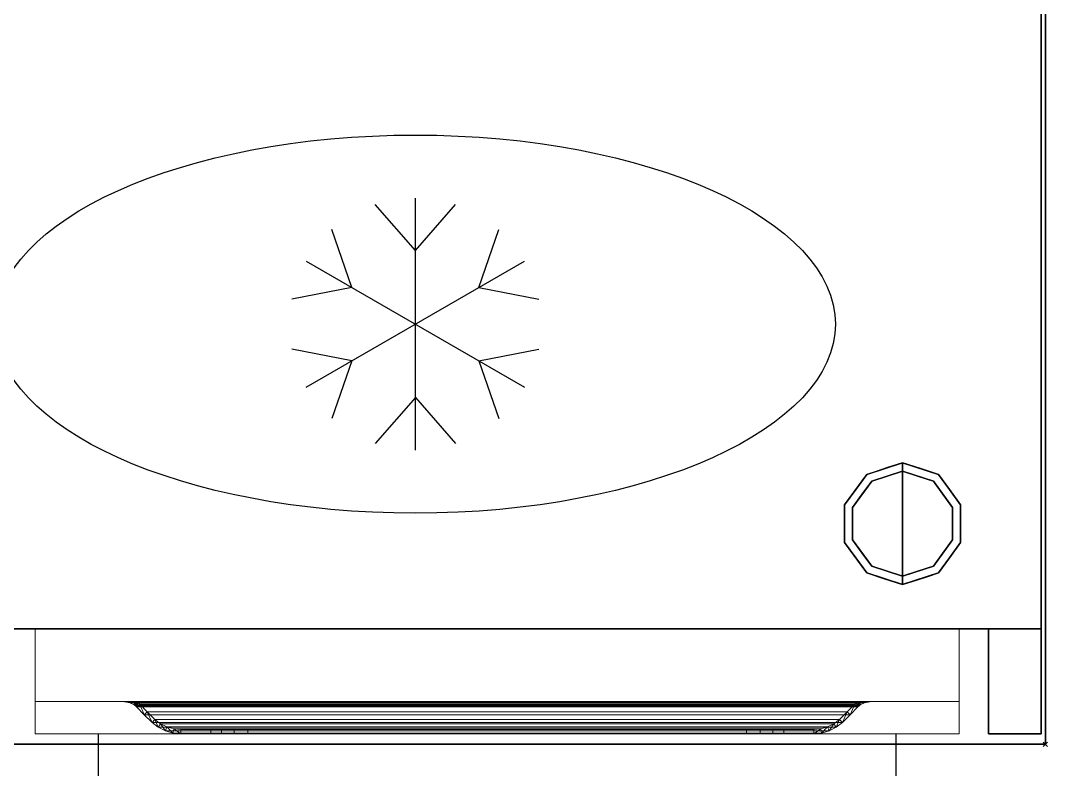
# Model space of a CAD drawing. Header units: millimetres. Extents: x -14 to 1662, y -1098 to 1.
# Drawn here: x 1173 to 1662, y -712 to -355.5 of the extents above; entities that cross this region are included whole.
import ezdxf

# ---------------------------------------------------------------- set-up
doc = ezdxf.new("R2010")
doc.units = ezdxf.units.MM
doc.header["$PDMODE"] = 3
doc.linetypes.add('NASCOSTA', pattern=[9.525, 6.35, -3.175])
for name, color, linetype in [('IQ_200_2D', 1, 'Continuous'), ('IQ_200_3D', 1, 'Continuous'), ('IQ_204_2D', 7, 'Continuous'), ('IQ_204_3D', 7, 'Continuous'), ('IQ_INS_3D', 3, 'Continuous')]:
    doc.layers.add(name, color=color, linetype=linetype)

# ---------------------------------------------------------------- blocks, each defined once
blk = doc.blocks.new('hpp_bh_2d')
at = {"layer": 'IQ_204_2D', "linetype": 'NASCOSTA', "ltscale": 10}
for p, q in [((30, 0), (30, -45)), ((410, -45), (410, 0)), ((0, -45), (0, -80)), ((440, -45), (0, -45)), ((440, -80), (440, -45)), ((0, -80), (440, -80)), ((30, -80), (30, -205)), ((410, -205), (410, -80)), ((0, -205), (0, -240)), ((440, -205), (0, -205)), ((0, -205), (0, -240)), ((440, -240), (440, -205)), ((440, -240), (440, -205)), ((0, -240), (440, -240))]:
    blk.add_line(p, q, dxfattribs=at)
blk = doc.blocks.new('hpp_bh_3d')
at = {"layer": 'IQ_200_3D', "lineweight": 9}
mesh = blk.add_polyface(dxfattribs=at)
corners = [(0, -50, 568.83), (0, -34.6, 626.33), (0, -34.6, 675), (0, 0, 675), (0, 0, 472.33), (0, -50, 472.33), (0, -50, 356.17), (0, -34.6, 413.66), (0, -34.6, 462.33), (0, 0, 462.33), (0, 0, 47), (0, -50, 47)]
mesh.append_faces([[corners[k] for k in face] for face in [(7, 9, 6)]], dxfattribs={"vtx0": -1, "vtx1": -1})
mesh.append_faces([[corners[k] for k in face] for face in [(10, 11, 6, 9), (7, 8, 9)]], dxfattribs={"vtx2": -1})
mesh.append_faces([[corners[k] for k in face] for face in [(4, 5, 0, 1), (1, 2, 3, 4)]], dxfattribs={"vtx3": -1})
mesh = blk.add_polyface(dxfattribs=at)
corners = [(440, -50, 472.33), (0, -50, 472.33), (0, 0, 472.33), (440, 0, 472.33)]
mesh.append_faces([[corners[k] for k in face] for face in [(0, 1, 2, 3)]])
mesh = blk.add_polyface(dxfattribs=at)
corners = [(440, 0, 472.33), (0, 0, 472.33), (0, 0, 675), (440, 0, 675)]
mesh.append_faces([[corners[k] for k in face] for face in [(0, 1, 2, 3)]])
mesh = blk.add_polyface(dxfattribs=at)
corners = [(440, 0, 675), (0, 0, 675), (0, -34.6, 675), (440, -34.6, 675)]
mesh.append_faces([[corners[k] for k in face] for face in [(0, 1, 2, 3)]])
mesh = blk.add_polyface(dxfattribs=at)
corners = [(440, -50, 47), (0, -50, 47), (0, 0, 47), (440, 0, 47)]
mesh.append_faces([[corners[k] for k in face] for face in [(0, 1, 2, 3)]])
mesh = blk.add_polyface(dxfattribs=at)
corners = [(440, 0, 47), (0, 0, 47), (0, 0, 462.33), (440, 0, 462.33)]
mesh.append_faces([[corners[k] for k in face] for face in [(0, 1, 2, 3)]])
mesh = blk.add_polyface(dxfattribs=at)
corners = [(440, 0, 462.33), (0, 0, 462.33), (0, -34.6, 462.33), (440, -34.6, 462.33)]
mesh.append_faces([[corners[k] for k in face] for face in [(0, 1, 2, 3)]])
mesh = blk.add_polyface(dxfattribs=at)
corners = [(440, -50, 568.83), (440, -50, 472.33), (440, 0, 472.33), (440, 0, 675), (440, -34.6, 675), (440, -34.6, 626.33), (440, -50, 356.17), (440, -50, 47), (440, 0, 47), (440, 0, 462.33), (440, -34.6, 462.33), (440, -34.6, 413.66)]
mesh.append_faces([[corners[k] for k in face] for face in [(9, 11, 6)]], dxfattribs={"vtx0": -1, "vtx2": -1})
mesh.append_faces([[corners[k] for k in face] for face in [(3, 4, 5, 2), (0, 1, 2, 5), (9, 10, 11)]], dxfattribs={"vtx2": -1})
mesh.append_faces([[corners[k] for k in face] for face in [(6, 7, 8, 9)]], dxfattribs={"vtx3": -1})
mesh = blk.add_polyface(dxfattribs=at)
corners = [(440, -34.6, 626.33), (0, -34.6, 626.33), (0, -50, 568.83), (440, -50, 568.83)]
mesh.append_faces([[corners[k] for k in face] for face in [(0, 1, 2, 3)]])
mesh = blk.add_polyface(dxfattribs=at)
corners = [(440, -34.6, 413.66), (0, -34.6, 413.66), (0, -50, 356.17), (440, -50, 356.17)]
mesh.append_faces([[corners[k] for k in face] for face in [(0, 1, 2, 3)]])
mesh = blk.add_polyface(dxfattribs=at)
corners = [(440, -34.6, 626.33), (440, -34.6, 675), (0, -34.6, 675), (0, -34.6, 626.33), (48.27, -34.6, 656.6), (47.14, -34.6, 657.73), (44.96, -34.6, 659.62), (42.53, -34.6, 661.17), (39.91, -34.6, 662.35), (400.09, -34.6, 662.35), (397.47, -34.6, 661.17), (395.04, -34.6, 659.62), (392.86, -34.6, 657.73), (391.73, -34.6, 656.6)]
mesh.append_faces([[corners[k] for k in face] for face in [(12, 9, 10, 11)]], dxfattribs={"vtx0": -1})
mesh.append_faces([[corners[k] for k in face] for face in [(13, 0, 9, 12)]], dxfattribs={"vtx0": -1, "vtx1": -1, "vtx2": -1})
mesh.append_faces([[corners[k] for k in face] for face in [(8, 3, 4, 5)]], dxfattribs={"vtx0": -1, "vtx1": -1, "vtx3": -1})
mesh.append_faces([[corners[k] for k in face] for face in [(0, 13, 4, 3), (9, 0, 1)]], dxfattribs={"vtx0": -1, "vtx2": -1})
mesh.append_faces([[corners[k] for k in face] for face in [(2, 3, 8)]], dxfattribs={"vtx1": -1, "vtx2": -1})
mesh.append_faces([[corners[k] for k in face] for face in [(1, 2, 8, 9)]], dxfattribs={"vtx1": -1, "vtx3": -1})
mesh.append_faces([[corners[k] for k in face] for face in [(5, 6, 7, 8)]], dxfattribs={"vtx3": -1})
mesh = blk.add_polyface(dxfattribs=at)
corners = [(440, -34.6, 413.66), (440, -34.6, 462.33), (0, -34.6, 462.33), (0, -34.6, 413.66), (48.27, -34.6, 443.93), (47.14, -34.6, 445.06), (44.96, -34.6, 446.95), (42.53, -34.6, 448.5), (39.91, -34.6, 449.69), (400.09, -34.6, 449.69), (397.47, -34.6, 448.5), (395.04, -34.6, 446.95), (392.86, -34.6, 445.06), (391.73, -34.6, 443.93)]
mesh.append_faces([[corners[k] for k in face] for face in [(12, 9, 10, 11)]], dxfattribs={"vtx0": -1})
mesh.append_faces([[corners[k] for k in face] for face in [(13, 0, 9, 12)]], dxfattribs={"vtx0": -1, "vtx1": -1, "vtx2": -1})
mesh.append_faces([[corners[k] for k in face] for face in [(8, 3, 4, 5)]], dxfattribs={"vtx0": -1, "vtx1": -1, "vtx3": -1})
mesh.append_faces([[corners[k] for k in face] for face in [(0, 13, 4, 3), (9, 0, 1)]], dxfattribs={"vtx0": -1, "vtx2": -1})
mesh.append_faces([[corners[k] for k in face] for face in [(2, 3, 8)]], dxfattribs={"vtx1": -1, "vtx2": -1})
mesh.append_faces([[corners[k] for k in face] for face in [(1, 2, 8, 9)]], dxfattribs={"vtx1": -1, "vtx3": -1})
mesh.append_faces([[corners[k] for k in face] for face in [(5, 6, 7, 8)]], dxfattribs={"vtx3": -1})
mesh = blk.add_polyface(dxfattribs=at)
corners = [(39.91, -34.6, 662.35), (42.53, -34.6, 661.17), (44.96, -34.6, 659.62), (47.14, -34.6, 657.73), (47.14, -36.25, 657.73), (45.05, -35.22, 659.55), (42.6, -34.74, 661.13), (47.14, -35.09, 657.73), (41, -34.66, 661.86), (41.02, -34.6, 661.85)]
mesh.append_faces([[corners[k] for k in face] for face in [(7, 2, 3)]], dxfattribs={"vtx0": -1})
mesh.append_faces([[corners[k] for k in face] for face in [(5, 2, 7)]], dxfattribs={"vtx0": -1, "vtx1": -1, "vtx2": -1})
mesh.append_faces([[corners[k] for k in face] for face in [(6, 1, 2), (1, 6, 8)]], dxfattribs={"vtx0": -1, "vtx2": -1})
mesh.append_faces([[corners[k] for k in face] for face in [(5, 6, 2), (9, 1, 8)]], dxfattribs={"vtx1": -1, "vtx2": -1})
mesh.append_faces([[corners[k] for k in face] for face in [(8, 0, 9), (7, 4, 5)]], dxfattribs={"vtx2": -1})
mesh = blk.add_polyface(dxfattribs=at)
corners = [(48.27, -37.26, 656.6), (391.73, -37.26, 656.6), (392.27, -36.73, 657.14), (392.86, -36.25, 657.73), (394.95, -35.22, 659.55), (397.4, -34.74, 661.13), (400.09, -34.6, 662.35), (39.91, -34.6, 662.35), (42.6, -34.74, 661.13), (45.05, -35.22, 659.55), (47.14, -36.25, 657.73), (47.73, -36.73, 657.14)]
mesh.append_faces([[corners[k] for k in face] for face in [(8, 5, 6, 7)]], dxfattribs={"vtx0": -1})
mesh.append_faces([[corners[k] for k in face] for face in [(9, 4, 5, 8), (4, 9, 10, 3), (11, 2, 3, 10)]], dxfattribs={"vtx0": -1, "vtx2": -1})
mesh.append_faces([[corners[k] for k in face] for face in [(0, 1, 2, 11)]], dxfattribs={"vtx2": -1})
mesh = blk.add_polyface(dxfattribs=at)
corners = [(48.27, -37.26, 443.93), (391.73, -37.26, 443.93), (392.27, -36.73, 444.47), (392.86, -36.25, 445.06), (394.95, -35.22, 446.88), (397.4, -34.74, 448.46), (400.09, -34.6, 449.69), (39.91, -34.6, 449.69), (42.6, -34.74, 448.46), (45.05, -35.22, 446.88), (47.14, -36.25, 445.06), (47.73, -36.73, 444.47)]
mesh.append_faces([[corners[k] for k in face] for face in [(8, 5, 6, 7)]], dxfattribs={"vtx0": -1})
mesh.append_faces([[corners[k] for k in face] for face in [(9, 4, 5, 8), (4, 9, 10, 3), (11, 2, 3, 10)]], dxfattribs={"vtx0": -1, "vtx2": -1})
mesh.append_faces([[corners[k] for k in face] for face in [(0, 1, 2, 11)]], dxfattribs={"vtx2": -1})
mesh = blk.add_polyface(dxfattribs=at)
corners = [(39.91, -34.6, 449.69), (42.53, -34.6, 448.5), (44.96, -34.6, 446.95), (47.14, -34.6, 445.06), (47.14, -36.25, 445.06), (45.05, -35.22, 446.88), (42.6, -34.74, 448.46), (47.14, -35.09, 445.06), (41, -34.66, 449.19), (41.02, -34.6, 449.18)]
mesh.append_faces([[corners[k] for k in face] for face in [(7, 2, 3)]], dxfattribs={"vtx0": -1})
mesh.append_faces([[corners[k] for k in face] for face in [(5, 2, 7)]], dxfattribs={"vtx0": -1, "vtx1": -1, "vtx2": -1})
mesh.append_faces([[corners[k] for k in face] for face in [(6, 1, 2), (1, 6, 8)]], dxfattribs={"vtx0": -1, "vtx2": -1})
mesh.append_faces([[corners[k] for k in face] for face in [(5, 6, 2), (9, 1, 8)]], dxfattribs={"vtx1": -1, "vtx2": -1})
mesh.append_faces([[corners[k] for k in face] for face in [(8, 0, 9), (7, 4, 5)]], dxfattribs={"vtx2": -1})
mesh = blk.add_polyface(dxfattribs=at)
corners = [(47.14, -34.6, 657.73), (48.27, -34.6, 656.6), (49.03, -35.21, 655.84), (49.73, -35.89, 655.14), (53.3, -39.59, 651.57), (57, -43.16, 647.87), (59.67, -45.22, 645.2), (62.68, -46.75, 642.19), (65.92, -47.68, 638.95), (69.28, -48, 635.59), (83.58, -48, 621.29), (83.58, -50, 621.29), (69.28, -50, 635.59), (65.55, -49.65, 639.32), (61.95, -48.61, 642.92), (58.6, -46.91, 646.27), (55.64, -44.62, 649.23), (51.89, -41.01, 652.98), (48.27, -37.26, 656.6), (47.73, -36.73, 657.14), (47.14, -36.25, 657.73)]
mesh.append_faces([[corners[k] for k in face] for face in [(13, 8, 12), (15, 6, 14), (7, 14, 6), (18, 3, 17), (2, 19, 1)]], dxfattribs={"vtx0": -1, "vtx1": -1})
mesh.append_faces([[corners[k] for k in face] for face in [(12, 8, 9), (7, 13, 14), (2, 18, 19), (1, 19, 20)]], dxfattribs={"vtx0": -1, "vtx2": -1})
mesh.append_faces([[corners[k] for k in face] for face in [(5, 6, 15), (7, 8, 13), (4, 5, 16), (15, 16, 5), (3, 4, 17), (16, 17, 4), (2, 3, 18)]], dxfattribs={"vtx1": -1, "vtx2": -1})
mesh.append_faces([[corners[k] for k in face] for face in [(10, 11, 12, 9), (20, 0, 1)]], dxfattribs={"vtx2": -1})
mesh = blk.add_polyface(dxfattribs=at)
corners = [(47.14, -34.6, 445.06), (48.27, -34.6, 443.93), (49.03, -35.21, 443.17), (49.73, -35.89, 442.47), (53.3, -39.59, 438.9), (57, -43.16, 435.2), (59.67, -45.22, 432.53), (62.68, -46.75, 429.52), (65.92, -47.68, 426.28), (69.28, -48, 422.92), (83.58, -48, 408.62), (83.58, -50, 408.62), (69.28, -50, 422.92), (65.55, -49.65, 426.66), (61.95, -48.61, 430.26), (58.6, -46.91, 433.6), (55.64, -44.62, 436.57), (51.89, -41.01, 440.31), (48.27, -37.26, 443.93), (47.73, -36.73, 444.47), (47.14, -36.25, 445.06)]
mesh.append_faces([[corners[k] for k in face] for face in [(13, 8, 12), (15, 6, 14), (7, 14, 6), (2, 19, 1)]], dxfattribs={"vtx0": -1, "vtx1": -1})
mesh.append_faces([[corners[k] for k in face] for face in [(12, 8, 9), (7, 13, 14), (3, 17, 18, 2), (2, 18, 19), (1, 19, 20)]], dxfattribs={"vtx0": -1, "vtx2": -1})
mesh.append_faces([[corners[k] for k in face] for face in [(5, 6, 15), (7, 8, 13), (15, 16, 5), (3, 4, 17)]], dxfattribs={"vtx1": -1, "vtx2": -1})
mesh.append_faces([[corners[k] for k in face] for face in [(4, 5, 16, 17)]], dxfattribs={"vtx1": -1, "vtx3": -1})
mesh.append_faces([[corners[k] for k in face] for face in [(10, 11, 12, 9), (20, 0, 1)]], dxfattribs={"vtx2": -1})
mesh = blk.add_polyface(dxfattribs=at)
corners = [(390.27, -35.89, 655.14), (49.73, -35.89, 655.14), (49.03, -35.21, 655.84), (48.27, -34.6, 656.6), (391.73, -34.6, 656.6), (390.97, -35.21, 655.84)]
mesh.append_faces([[corners[k] for k in face] for face in [(0, 1, 2, 5), (3, 4, 5, 2)]], dxfattribs={"vtx2": -1})
mesh = blk.add_polyface(dxfattribs=at)
corners = [(390.27, -35.89, 442.47), (49.73, -35.89, 442.47), (49.03, -35.21, 443.17), (48.27, -34.6, 443.93), (391.73, -34.6, 443.93), (390.97, -35.21, 443.17)]
mesh.append_faces([[corners[k] for k in face] for face in [(0, 1, 2, 5), (3, 4, 5, 2)]], dxfattribs={"vtx2": -1})
mesh = blk.add_polyface(dxfattribs=at)
corners = [(391.73, -37.26, 656.6), (48.27, -37.26, 656.6), (51.89, -41.01, 652.98), (55.64, -44.62, 649.23), (384.36, -44.62, 649.23), (388.11, -41.01, 652.98)]
mesh.append_faces([[corners[k] for k in face] for face in [(0, 1, 2, 5), (3, 4, 5, 2)]], dxfattribs={"vtx2": -1})
mesh = blk.add_polyface(dxfattribs=at)
corners = [(391.73, -37.26, 443.93), (48.27, -37.26, 443.93), (51.89, -41.01, 440.31), (55.64, -44.62, 436.57), (384.36, -44.62, 436.57), (388.11, -41.01, 440.31)]
mesh.append_faces([[corners[k] for k in face] for face in [(0, 1, 2, 5), (3, 4, 5, 2)]], dxfattribs={"vtx2": -1})
mesh = blk.add_polyface(dxfattribs=at)
corners = [(383, -43.16, 647.87), (57, -43.16, 647.87), (53.3, -39.59, 651.57), (49.73, -35.89, 655.14), (390.27, -35.89, 655.14), (386.7, -39.59, 651.57)]
mesh.append_faces([[corners[k] for k in face] for face in [(0, 1, 2, 5), (3, 4, 5, 2)]], dxfattribs={"vtx2": -1})
mesh = blk.add_polyface(dxfattribs=at)
corners = [(383, -43.16, 435.2), (57, -43.16, 435.2), (53.3, -39.59, 438.9), (49.73, -35.89, 442.47), (390.27, -35.89, 442.47), (386.7, -39.59, 438.9)]
mesh.append_faces([[corners[k] for k in face] for face in [(0, 1, 2, 5), (3, 4, 5, 2)]], dxfattribs={"vtx2": -1})
mesh = blk.add_polyface(dxfattribs=at)
corners = [(391.73, -34.6, 656.6), (392.86, -34.6, 657.73), (392.86, -36.25, 657.73), (392.27, -36.73, 657.14), (391.73, -37.26, 656.6), (388.11, -41.01, 652.98), (384.36, -44.62, 649.23), (381.4, -46.91, 646.27), (378.05, -48.61, 642.92), (374.45, -49.65, 639.32), (370.72, -50, 635.59), (356.42, -50, 621.29), (356.42, -48, 621.29), (370.72, -48, 635.59), (374.08, -47.68, 638.95), (377.32, -46.75, 642.19), (380.33, -45.22, 645.2), (383, -43.16, 647.87), (386.7, -39.59, 651.57), (390.27, -35.89, 655.14), (390.97, -35.21, 655.84)]
mesh.append_faces([[corners[k] for k in face] for face in [(17, 7, 16), (3, 0, 2), (0, 3, 20), (18, 6, 17), (7, 17, 6)]], dxfattribs={"vtx0": -1, "vtx1": -1})
mesh.append_faces([[corners[k] for k in face] for face in [(15, 8, 9), (8, 15, 16), (10, 13, 14), (14, 9, 10), (19, 4, 5)]], dxfattribs={"vtx0": -1, "vtx2": -1})
mesh.append_faces([[corners[k] for k in face] for face in [(7, 8, 16), (14, 15, 9), (3, 4, 20), (5, 6, 18), (18, 19, 5), (19, 20, 4)]], dxfattribs={"vtx1": -1, "vtx2": -1})
mesh.append_faces([[corners[k] for k in face] for face in [(0, 1, 2)]], dxfattribs={"vtx2": -1})
mesh.append_faces([[corners[k] for k in face] for face in [(10, 11, 12, 13)]], dxfattribs={"vtx3": -1})
mesh = blk.add_polyface(dxfattribs=at)
corners = [(391.73, -34.6, 443.93), (392.86, -34.6, 445.06), (392.86, -36.25, 445.06), (392.27, -36.73, 444.47), (391.73, -37.26, 443.93), (388.11, -41.01, 440.31), (384.36, -44.62, 436.57), (381.4, -46.91, 433.6), (378.05, -48.61, 430.26), (374.45, -49.65, 426.66), (370.72, -50, 422.92), (356.42, -50, 408.62), (356.42, -48, 408.62), (370.72, -48, 422.92), (374.08, -47.68, 426.28), (377.32, -46.75, 429.52), (380.33, -45.22, 432.53), (383, -43.16, 435.2), (386.7, -39.59, 438.9), (390.27, -35.89, 442.47), (390.97, -35.21, 443.17)]
mesh.append_faces([[corners[k] for k in face] for face in [(17, 7, 16), (3, 0, 2), (0, 3, 20), (7, 17, 6)]], dxfattribs={"vtx0": -1, "vtx1": -1})
mesh.append_faces([[corners[k] for k in face] for face in [(15, 8, 9), (8, 15, 16), (10, 13, 14), (14, 9, 10), (6, 17, 18, 5)]], dxfattribs={"vtx0": -1, "vtx2": -1})
mesh.append_faces([[corners[k] for k in face] for face in [(7, 8, 16), (14, 15, 9), (3, 4, 20), (18, 19, 5)]], dxfattribs={"vtx1": -1, "vtx2": -1})
mesh.append_faces([[corners[k] for k in face] for face in [(4, 5, 19, 20)]], dxfattribs={"vtx1": -1, "vtx3": -1})
mesh.append_faces([[corners[k] for k in face] for face in [(0, 1, 2)]], dxfattribs={"vtx2": -1})
mesh.append_faces([[corners[k] for k in face] for face in [(10, 11, 12, 13)]], dxfattribs={"vtx3": -1})
mesh = blk.add_polyface(dxfattribs=at)
corners = [(392.86, -34.6, 657.73), (395.04, -34.6, 659.62), (397.47, -34.6, 661.17), (400.09, -34.6, 662.35), (397.4, -34.74, 661.13), (394.95, -35.22, 659.55), (392.86, -36.25, 657.73), (399, -34.66, 661.86), (392.86, -35.09, 657.73), (398.98, -34.6, 661.85)]
mesh.append_faces([[corners[k] for k in face] for face in [(1, 8, 0), (8, 5, 6)]], dxfattribs={"vtx0": -1})
mesh.append_faces([[corners[k] for k in face] for face in [(5, 8, 1)]], dxfattribs={"vtx0": -1, "vtx1": -1, "vtx2": -1})
mesh.append_faces([[corners[k] for k in face] for face in [(7, 2, 9)]], dxfattribs={"vtx0": -1, "vtx2": -1})
mesh.append_faces([[corners[k] for k in face] for face in [(1, 2, 4), (7, 4, 2), (4, 5, 1)]], dxfattribs={"vtx1": -1, "vtx2": -1})
mesh.append_faces([[corners[k] for k in face] for face in [(9, 3, 7)]], dxfattribs={"vtx2": -1})
mesh = blk.add_polyface(dxfattribs=at)
corners = [(392.86, -34.6, 445.06), (395.04, -34.6, 446.95), (397.47, -34.6, 448.5), (400.09, -34.6, 449.69), (397.4, -34.74, 448.46), (394.95, -35.22, 446.88), (392.86, -36.25, 445.06), (399, -34.66, 449.19), (392.86, -35.09, 445.06), (398.98, -34.6, 449.18)]
mesh.append_faces([[corners[k] for k in face] for face in [(1, 8, 0), (8, 5, 6)]], dxfattribs={"vtx0": -1})
mesh.append_faces([[corners[k] for k in face] for face in [(5, 8, 1)]], dxfattribs={"vtx0": -1, "vtx1": -1, "vtx2": -1})
mesh.append_faces([[corners[k] for k in face] for face in [(7, 2, 9)]], dxfattribs={"vtx0": -1, "vtx2": -1})
mesh.append_faces([[corners[k] for k in face] for face in [(1, 2, 4), (7, 4, 2), (4, 5, 1)]], dxfattribs={"vtx1": -1, "vtx2": -1})
mesh.append_faces([[corners[k] for k in face] for face in [(9, 3, 7)]], dxfattribs={"vtx2": -1})
mesh = blk.add_polyface(dxfattribs=at)
corners = [(370.72, -48, 635.59), (69.28, -48, 635.59), (65.92, -47.68, 638.95), (62.68, -46.75, 642.19), (59.67, -45.22, 645.2), (57, -43.16, 647.87), (383, -43.16, 647.87), (380.33, -45.22, 645.2), (377.32, -46.75, 642.19), (374.08, -47.68, 638.95)]
mesh.append_faces([[corners[k] for k in face] for face in [(2, 9, 0, 1)]], dxfattribs={"vtx0": -1})
mesh.append_faces([[corners[k] for k in face] for face in [(9, 2, 3, 8), (4, 7, 8, 3)]], dxfattribs={"vtx0": -1, "vtx2": -1})
mesh.append_faces([[corners[k] for k in face] for face in [(5, 6, 7, 4)]], dxfattribs={"vtx2": -1})
mesh = blk.add_polyface(dxfattribs=at)
corners = [(370.72, -48, 422.92), (69.28, -48, 422.92), (65.92, -47.68, 426.28), (62.68, -46.75, 429.52), (59.67, -45.22, 432.53), (57, -43.16, 435.2), (383, -43.16, 435.2), (380.33, -45.22, 432.53), (377.32, -46.75, 429.52), (374.08, -47.68, 426.28)]
mesh.append_faces([[corners[k] for k in face] for face in [(2, 9, 0, 1)]], dxfattribs={"vtx0": -1})
mesh.append_faces([[corners[k] for k in face] for face in [(9, 2, 3, 8), (4, 7, 8, 3)]], dxfattribs={"vtx0": -1, "vtx2": -1})
mesh.append_faces([[corners[k] for k in face] for face in [(5, 6, 7, 4)]], dxfattribs={"vtx2": -1})
mesh = blk.add_polyface(dxfattribs=at)
corners = [(384.36, -44.62, 649.23), (55.64, -44.62, 649.23), (58.6, -46.91, 646.27), (61.95, -48.61, 642.92), (65.55, -49.65, 639.32), (69.28, -50, 635.59), (370.72, -50, 635.59), (374.45, -49.65, 639.32), (378.05, -48.61, 642.92), (381.4, -46.91, 646.27)]
mesh.append_faces([[corners[k] for k in face] for face in [(7, 4, 5, 6)]], dxfattribs={"vtx0": -1})
mesh.append_faces([[corners[k] for k in face] for face in [(9, 2, 3, 8), (4, 7, 8, 3)]], dxfattribs={"vtx0": -1, "vtx2": -1})
mesh.append_faces([[corners[k] for k in face] for face in [(0, 1, 2, 9)]], dxfattribs={"vtx2": -1})
mesh = blk.add_polyface(dxfattribs=at)
corners = [(384.36, -44.62, 436.57), (55.64, -44.62, 436.57), (58.6, -46.91, 433.6), (61.95, -48.61, 430.26), (65.55, -49.65, 426.66), (69.28, -50, 422.92), (370.72, -50, 422.92), (374.45, -49.65, 426.66), (378.05, -48.61, 430.26), (381.4, -46.91, 433.6)]
mesh.append_faces([[corners[k] for k in face] for face in [(7, 4, 5, 6)]], dxfattribs={"vtx0": -1})
mesh.append_faces([[corners[k] for k in face] for face in [(9, 2, 3, 8), (4, 7, 8, 3)]], dxfattribs={"vtx0": -1, "vtx2": -1})
mesh.append_faces([[corners[k] for k in face] for face in [(0, 1, 2, 9)]], dxfattribs={"vtx2": -1})
mesh = blk.add_polyface(dxfattribs=at)
corners = [(338.74, -48, 613.97), (101.26, -48, 613.97), (94.79, -48, 614.82), (88.76, -48, 617.32), (83.58, -48, 621.29), (69.28, -48, 635.59), (370.72, -48, 635.59), (356.42, -48, 621.29), (351.24, -48, 617.32), (345.21, -48, 614.82)]
mesh.append_faces([[corners[k] for k in face] for face in [(4, 2, 3)]], dxfattribs={"vtx0": -1})
mesh.append_faces([[corners[k] for k in face] for face in [(1, 5, 0)]], dxfattribs={"vtx0": -1, "vtx1": -1})
mesh.append_faces([[corners[k] for k in face] for face in [(6, 7, 0, 5)]], dxfattribs={"vtx1": -1, "vtx2": -1})
mesh.append_faces([[corners[k] for k in face] for face in [(1, 2, 4, 5)]], dxfattribs={"vtx1": -1, "vtx3": -1})
mesh.append_faces([[corners[k] for k in face] for face in [(8, 9, 0, 7)]], dxfattribs={"vtx2": -1})
mesh = blk.add_polyface(dxfattribs=at)
corners = [(338.74, -48, 401.3), (101.26, -48, 401.3), (94.79, -48, 402.15), (88.76, -48, 404.65), (83.58, -48, 408.62), (69.28, -48, 422.92), (370.72, -48, 422.92), (356.42, -48, 408.62), (351.24, -48, 404.65), (345.21, -48, 402.15)]
mesh.append_faces([[corners[k] for k in face] for face in [(4, 2, 3)]], dxfattribs={"vtx0": -1})
mesh.append_faces([[corners[k] for k in face] for face in [(1, 5, 0)]], dxfattribs={"vtx0": -1, "vtx1": -1})
mesh.append_faces([[corners[k] for k in face] for face in [(6, 7, 0, 5)]], dxfattribs={"vtx1": -1, "vtx2": -1})
mesh.append_faces([[corners[k] for k in face] for face in [(1, 2, 4, 5)]], dxfattribs={"vtx1": -1, "vtx3": -1})
mesh.append_faces([[corners[k] for k in face] for face in [(8, 9, 0, 7)]], dxfattribs={"vtx2": -1})
mesh = blk.add_polyface(dxfattribs=at)
corners = [(83.58, -50, 621.29), (83.58, -48, 621.29), (88.76, -48, 617.32), (94.79, -48, 614.82), (101.26, -48, 613.97), (101.26, -50, 613.97), (94.79, -50, 614.82), (88.76, -50, 617.32)]
mesh.append_faces([[corners[k] for k in face] for face in [(2, 7, 0, 1)]], dxfattribs={"vtx0": -1})
mesh.append_faces([[corners[k] for k in face] for face in [(3, 6, 7, 2)]], dxfattribs={"vtx0": -1, "vtx2": -1})
mesh.append_faces([[corners[k] for k in face] for face in [(4, 5, 6, 3)]], dxfattribs={"vtx2": -1})
mesh = blk.add_polyface(dxfattribs=at)
corners = [(83.58, -50, 408.62), (83.58, -48, 408.62), (88.76, -48, 404.65), (94.79, -48, 402.15), (101.26, -48, 401.3), (101.26, -50, 401.3), (94.79, -50, 402.15), (88.76, -50, 404.65)]
mesh.append_faces([[corners[k] for k in face] for face in [(2, 7, 0, 1)]], dxfattribs={"vtx0": -1})
mesh.append_faces([[corners[k] for k in face] for face in [(3, 6, 7, 2)]], dxfattribs={"vtx0": -1, "vtx2": -1})
mesh.append_faces([[corners[k] for k in face] for face in [(4, 5, 6, 3)]], dxfattribs={"vtx2": -1})
mesh = blk.add_polyface(dxfattribs=at)
corners = [(338.74, -48, 613.97), (338.74, -50, 613.97), (101.26, -50, 613.97), (101.26, -48, 613.97)]
mesh.append_faces([[corners[k] for k in face] for face in [(0, 1, 2, 3)]])
mesh = blk.add_polyface(dxfattribs=at)
corners = [(338.74, -48, 401.3), (338.74, -50, 401.3), (101.26, -50, 401.3), (101.26, -48, 401.3)]
mesh.append_faces([[corners[k] for k in face] for face in [(0, 1, 2, 3)]])
mesh = blk.add_polyface(dxfattribs=at)
corners = [(356.42, -48, 621.29), (356.42, -50, 621.29), (351.24, -50, 617.32), (345.21, -50, 614.82), (338.74, -50, 613.97), (338.74, -48, 613.97), (345.21, -48, 614.82), (351.24, -48, 617.32)]
mesh.append_faces([[corners[k] for k in face] for face in [(6, 3, 4, 5)]], dxfattribs={"vtx0": -1})
mesh.append_faces([[corners[k] for k in face] for face in [(7, 2, 3, 6)]], dxfattribs={"vtx0": -1, "vtx2": -1})
mesh.append_faces([[corners[k] for k in face] for face in [(0, 1, 2, 7)]], dxfattribs={"vtx2": -1})
mesh = blk.add_polyface(dxfattribs=at)
corners = [(356.42, -48, 408.62), (356.42, -50, 408.62), (351.24, -50, 404.65), (345.21, -50, 402.15), (338.74, -50, 401.3), (338.74, -48, 401.3), (345.21, -48, 402.15), (351.24, -48, 404.65)]
mesh.append_faces([[corners[k] for k in face] for face in [(6, 3, 4, 5)]], dxfattribs={"vtx0": -1})
mesh.append_faces([[corners[k] for k in face] for face in [(7, 2, 3, 6)]], dxfattribs={"vtx0": -1, "vtx2": -1})
mesh.append_faces([[corners[k] for k in face] for face in [(0, 1, 2, 7)]], dxfattribs={"vtx2": -1})
mesh = blk.add_polyface(dxfattribs=at)
corners = [(440, -50, 568.83), (0, -50, 568.83), (0, -50, 472.33), (440, -50, 472.33)]
mesh.append_faces([[corners[k] for k in face] for face in [(0, 1, 2, 3)]])
mesh = blk.add_polyface(dxfattribs=at)
corners = [(440, -50, 356.17), (0, -50, 356.17), (0, -50, 47), (440, -50, 47)]
mesh.append_faces([[corners[k] for k in face] for face in [(0, 1, 2, 3)]])
mesh = blk.add_polyface(dxfattribs=at)
corners = [(370.72, -50, 635.59), (69.28, -50, 635.59), (83.58, -50, 621.29), (88.76, -50, 617.32), (94.79, -50, 614.82), (101.26, -50, 613.97), (338.74, -50, 613.97), (345.21, -50, 614.82), (351.24, -50, 617.32), (356.42, -50, 621.29)]
mesh.append_faces([[corners[k] for k in face] for face in [(6, 9, 0, 5)]], dxfattribs={"vtx0": -1, "vtx2": -1})
mesh.append_faces([[corners[k] for k in face] for face in [(1, 2, 5, 0)]], dxfattribs={"vtx1": -1, "vtx2": -1})
mesh.append_faces([[corners[k] for k in face] for face in [(7, 8, 9, 6), (3, 4, 5, 2)]], dxfattribs={"vtx2": -1})
mesh = blk.add_polyface(dxfattribs=at)
corners = [(370.72, -50, 422.92), (69.28, -50, 422.92), (83.58, -50, 408.62), (88.76, -50, 404.65), (94.79, -50, 402.15), (101.26, -50, 401.3), (338.74, -50, 401.3), (345.21, -50, 402.15), (351.24, -50, 404.65), (356.42, -50, 408.62)]
mesh.append_faces([[corners[k] for k in face] for face in [(6, 9, 0, 5)]], dxfattribs={"vtx0": -1, "vtx2": -1})
mesh.append_faces([[corners[k] for k in face] for face in [(1, 2, 5, 0)]], dxfattribs={"vtx1": -1, "vtx2": -1})
mesh.append_faces([[corners[k] for k in face] for face in [(7, 8, 9, 6), (3, 4, 5, 2)]], dxfattribs={"vtx2": -1})
blk = doc.blocks.new('ice_ref')
at = {"layer": 'IQ_204_2D'}
for p, q in [((0, -60), (0, 60)), ((0, 35), (-19.12, 56.87)), ((0, 35), (19.12, 56.87)), ((-30.31, 17.5), (-39.7, 44.99)), ((30.31, 17.5), (39.7, 44.99)), ((-51.96, -30), (51.96, 30)), ((-51.96, 30), (51.96, -30)), ((-30.31, 17.5), (-58.81, 11.88)), ((30.31, 17.5), (58.81, 11.88)), ((-30.31, -17.5), (-58.81, -11.88)), ((30.31, -17.5), (58.81, -11.88)), ((-30.31, -17.5), (-39.7, -44.99)), ((30.31, -17.5), (39.7, -44.99)), ((0, -35), (-19.12, -56.87)), ((0, -35), (19.12, -56.87))]:
    blk.add_line(p, q, dxfattribs=at)
blk.add_ellipse((0, 0), major_axis=(-200, 0), ratio=0.45, dxfattribs=at)

msp = doc.modelspace()

# ---------------------------------------------------------------- linework, layer by layer
at = {"layer": 'IQ_200_2D'}
msp.add_lwpolyline([(0, 0), (1661, 0), (1661, -700), (0, -700)], close=True, dxfattribs=at)
at = {"layer": 'IQ_200_3D'}
for points in [[(1661, -700, 850), (0, -700, 850), (0, 0, 850), (1661, 0, 850)], [(1661, 0, 900), (0, 0, 900), (0, -700, 900), (1661, -700, 900)], [(1659, -645, 150), (2, -645, 150), (2, 0, 150), (1659, 0, 150)], [(1661, -700, 850), (1661, 0, 850), (1661, 0, 900), (1661, -700, 900)], [(1659, -645, 198), (1659, -695, 198), (1634, -695, 198), (1634, -645, 198)], [(1634, -645, 850), (1634, -645, 198), (1634, -695, 198), (1634, -695, 850)], [(1634, -695, 850), (1634, -695, 198), (1659, -695, 198), (1659, -695, 850)], [(1661, -700, 900), (0, -700, 900), (0, -700, 850), (1661, -700, 850)]]:
    msp.add_3dface(points, dxfattribs=at)
for points, invisible_edges in [([(1659, -645, 198), (1659, 0, 850), (1659, -695, 850), (1659, -695, 198)], 1), ([(1659, 0, 150), (1659, 0, 850), (1659, -645, 198), (1659, -645, 150)], 2), ([(27, -645, 198), (2, -645, 198), (2, -645, 150), (1659, -645, 150)], 8), ([(1659, -645, 150), (1659, -645, 198), (1634, -645, 198), (27, -645, 198)], 12), ([(1634, -645, 198), (1634, -645, 850), (27, -645, 850), (27, -645, 198)], 8), ([(1634, -645, 198), (1634, -645, 850), (27, -645, 850), (27, -645, 198)], 4)]:
    msp.add_3dface(points, dxfattribs=dict(at, invisible_edges=invisible_edges))
at = {"layer": 'IQ_204_2D', "linetype": 'NASCOSTA', "ltscale": 10}
msp.add_line((2, -645), (1659, -645), dxfattribs=at)
at = {"layer": 'IQ_204_2D', "color": 7, "linetype": 'NASCOSTA', "ltscale": 10}
msp.add_lwpolyline([(2, 0), (1659, 0), (1659, -645), (2, -645)], close=True, dxfattribs=at)
at = {"layer": 'IQ_204_3D'}
for points, invisible_edges in [([(1593, -566, 25), (1593, -570, 25), (1578.31, -574.77, 25), (1575.95, -571.54, 25)], 4), ([(1584.48, -568.77, 150), (1584.48, -568.77, 150), (1593, -566, 150), (1585.88, -568.31, 25)], 13), ([(1593, -566, 150), (1593, -566, 150), (1593, -566, 25), (1585.88, -568.31, 25)], 9), ([(1601.52, -568.77, 150), (1601.52, -568.77, 25), (1593, -566, 25), (1593, -566, 150)], 1), ([(1593, -566, 25), (1610.05, -571.54, 25), (1607.69, -574.77, 25), (1593, -570, 25)], 2), ([(1575.95, -571.54, 25), (1578.31, -574.77, 25), (1569.22, -587.27, 25), (1565.42, -586.04, 25)], 5), ([(1593, -570), (1593, -595), (1569.22, -587.27), (1578.31, -574.77)], 2), ([(1570.69, -578.79, 150), (1575.95, -571.54, 150), (1575.95, -571.54, 25), (1570.69, -578.79, 25)], 10), ([(1584.48, -568.77, 150), (1584.48, -568.77, 150), (1580.92, -569.93, 25), (1575.95, -571.54, 150)], 6), ([(1575.95, -571.54, 25), (1575.95, -571.54, 25), (1575.95, -571.54, 150), (1580.92, -569.93, 25)], 6), ([(1584.48, -568.77, 150), (1584.48, -568.77, 150), (1585.88, -568.31, 25), (1580.92, -569.93, 25)], 11), ([(1585.65, -572.39, 25), (1585.65, -572.39, 25), (1593, -570, 25), (1585.87, -572.32)], 13), ([(1593, -570, 25), (1593, -570, 25), (1593, -570), (1585.87, -572.32)], 9), ([(1593, -570), (1593, -570, 25), (1600.35, -572.39, 25), (1600.35, -572.39)], 4), ([(1616.78, -587.27), (1593, -595), (1593, -570), (1607.69, -574.77)], 1), ([(1610.05, -571.54, 25), (1601.52, -568.77, 25), (1601.52, -568.77, 150), (1610.05, -571.54, 150)], 10), ([(1610.05, -571.54, 25), (1620.58, -586.04, 25), (1616.78, -587.27, 25), (1607.69, -574.77, 25)], 10), ([(1610.05, -571.54, 150), (1615.31, -578.79, 150), (1615.31, -578.79, 25), (1610.05, -571.54, 25)], 10), ([(1578.31, -574.77, 25), (1578.31, -574.77), (1573.76, -581.02), (1573.76, -581.02, 25)], 5), ([(1585.87, -572.32), (1585.87, -572.32), (1578.31, -574.77), (1585.65, -572.39, 25)], 13), ([(1578.31, -574.77, 25), (1578.31, -574.77, 25), (1585.65, -572.39, 25), (1578.31, -574.77)], 13), ([(1600.35, -572.39), (1600.35, -572.39, 25), (1607.69, -574.77, 25), (1607.69, -574.77)], 5), ([(1607.69, -574.77), (1607.69, -574.77, 25), (1612.24, -581.02, 25), (1612.24, -581.02)], 5), ([(1570.69, -578.79, 25), (1565.42, -586.04, 25), (1565.42, -586.04, 150), (1570.69, -578.79, 150)], 10), ([(1573.76, -581.02, 25), (1573.76, -581.02), (1569.22, -587.27), (1569.22, -587.27, 25)], 5), ([(1612.24, -581.02), (1612.24, -581.02, 25), (1616.78, -587.27, 25), (1616.78, -587.27)], 5), ([(1615.31, -578.79, 150), (1620.58, -586.04, 150), (1620.58, -586.04, 25), (1615.31, -578.79, 25)], 10), ([(1565.42, -595, 150), (1565.42, -586.04, 150), (1565.42, -586.04, 25), (1565.42, -595, 25)], 10), ([(1565.42, -586.04, 25), (1569.22, -587.27, 25), (1569.22, -602.73, 25), (1565.42, -603.96, 25)], 5), ([(1620.58, -586.04, 25), (1620.58, -603.96, 25), (1616.78, -602.73, 25), (1616.78, -587.27, 25)], 10), ([(1620.58, -595, 25), (1620.58, -586.04, 25), (1620.58, -586.04, 150), (1620.58, -595, 150)], 10), ([(1569.22, -587.27), (1569.22, -595), (1569.22, -602.73, 25), (1569.22, -595, 25)], 10), ([(1569.22, -595, 25), (1569.22, -595, 25), (1569.22, -587.27, 25), (1569.22, -587.27)], 13), ([(1569.22, -587.27), (1569.22, -587.27), (1593, -595), (1569.22, -602.73)], 6), ([(1593, -595), (1593, -595), (1616.78, -587.27), (1616.78, -602.73)], 11), ([(1616.78, -587.27), (1616.78, -587.27, 25), (1616.78, -595, 25), (1616.78, -595)], 5), ([(1565.42, -595, 25), (1565.42, -603.96, 25), (1565.42, -603.96, 150), (1565.42, -595, 150)], 10), ([(1569.22, -602.73, 25), (1569.22, -602.73, 25), (1569.22, -595), (1569.22, -602.73)], 11), ([(1569.22, -602.73), (1593, -595), (1593, -620), (1578.31, -615.23)], 1), ([(1593, -620), (1593, -595), (1616.78, -602.73), (1607.69, -615.23)], 2), ([(1616.78, -595), (1616.78, -595, 25), (1616.78, -602.73, 25), (1616.78, -602.73)], 5), ([(1620.58, -603.96, 25), (1620.58, -595, 25), (1620.58, -595, 150), (1620.58, -603.96, 150)], 10), ([(1569.22, -602.73, 25), (1578.31, -615.23, 25), (1575.95, -618.46, 25), (1565.42, -603.96, 25)], 10), ([(1565.42, -603.96, 25), (1570.69, -611.21, 25), (1570.69, -611.21, 150), (1565.42, -603.96, 150)], 10), ([(1569.22, -602.73, 25), (1569.22, -602.73), (1573.76, -608.98), (1573.76, -608.98, 25)], 5), ([(1616.78, -602.73, 25), (1620.58, -603.96, 25), (1610.05, -618.46, 25), (1607.69, -615.23, 25)], 5), ([(1612.24, -608.98), (1616.78, -602.73), (1616.78, -602.73, 25), (1612.24, -608.98, 25)], 10), ([(1620.58, -603.96, 150), (1615.31, -611.21, 150), (1615.31, -611.21, 25), (1620.58, -603.96, 25)], 10), ([(1570.69, -611.21, 25), (1575.95, -618.46, 25), (1575.95, -618.46, 150), (1570.69, -611.21, 150)], 10), ([(1578.31, -615.23), (1578.31, -615.23, 25), (1573.76, -608.98, 25), (1573.76, -608.98)], 5), ([(1607.69, -615.23), (1612.24, -608.98), (1612.24, -608.98, 25), (1607.69, -615.23, 25)], 10), ([(1610.05, -618.46, 25), (1615.31, -611.21, 25), (1615.31, -611.21, 150), (1610.05, -618.46, 150)], 10), ([(1578.31, -615.23, 25), (1593, -620, 25), (1593, -624, 25), (1575.95, -618.46, 25)], 8), ([(1578.31, -615.23), (1578.31, -615.23), (1585.65, -617.61, 25), (1578.31, -615.23, 25)], 11), ([(1585.87, -617.68), (1585.87, -617.68), (1585.65, -617.61, 25), (1578.31, -615.23)], 6), ([(1607.69, -615.23, 25), (1610.05, -618.46, 25), (1593, -624, 25), (1593, -620, 25)], 1), ([(1600.13, -617.68), (1600.13, -617.68), (1607.69, -615.23), (1600.35, -617.61, 25)], 13), ([(1607.69, -615.23, 25), (1607.69, -615.23, 25), (1600.35, -617.61, 25), (1607.69, -615.23)], 13), ([(1575.95, -618.46, 150), (1575.95, -618.46, 150), (1575.95, -618.46, 25), (1580.92, -620.07, 150)], 6), ([(1584.48, -621.23, 25), (1584.48, -621.23, 25), (1580.92, -620.07, 150), (1575.95, -618.46, 25)], 6), ([(1584.48, -621.23, 25), (1584.48, -621.23, 25), (1585.88, -621.69, 150), (1580.92, -620.07, 150)], 11), ([(1593, -620, 25), (1593, -620, 25), (1585.65, -617.61, 25), (1585.87, -617.68)], 13), ([(1585.87, -617.68), (1585.87, -617.68), (1593, -620), (1593, -620, 25)], 9), ([(1600.35, -617.61, 25), (1600.35, -617.61, 25), (1593, -620, 25), (1600.13, -617.68)], 13), ([(1593, -620, 25), (1593, -620, 25), (1593, -620), (1600.13, -617.68)], 9), ([(1601.52, -621.23, 150), (1601.52, -621.23, 150), (1600.12, -621.69, 25), (1605.08, -620.07, 25)], 11), ([(1601.52, -621.23, 150), (1601.52, -621.23, 150), (1605.08, -620.07, 25), (1610.05, -618.46, 150)], 6), ([(1610.05, -618.46, 25), (1610.05, -618.46, 25), (1610.05, -618.46, 150), (1605.08, -620.07, 25)], 6), ([(1584.48, -621.23, 25), (1584.48, -621.23, 25), (1593, -624, 25), (1585.88, -621.69, 150)], 13), ([(1593, -624, 150), (1593, -624, 150), (1585.88, -621.69, 150), (1593, -624, 25)], 4), ([(1601.52, -621.23, 150), (1601.52, -621.23, 150), (1593, -624, 150), (1600.12, -621.69, 25)], 13), ([(1593, -624, 150), (1593, -624, 150), (1593, -624, 25), (1600.12, -621.69, 25)], 9)]:
    msp.add_3dface(points, dxfattribs=dict(at, invisible_edges=invisible_edges))
at = {"layer": 'IQ_INS_3D'}
msp.add_point((1661, -700), dxfattribs=at)

# ---------------------------------------------------------------- block references
for name, p in [('hpp_bh_3d', (1180, -645, 150)), ('hpp_bh_2d', (1180, -695))]:
    msp.add_blockref(name, p)
at = {"layer": 'IQ_204_2D'}
msp.add_blockref('ice_ref', (1361, -500), dxfattribs=at)

doc.saveas('drawing.dxf')
